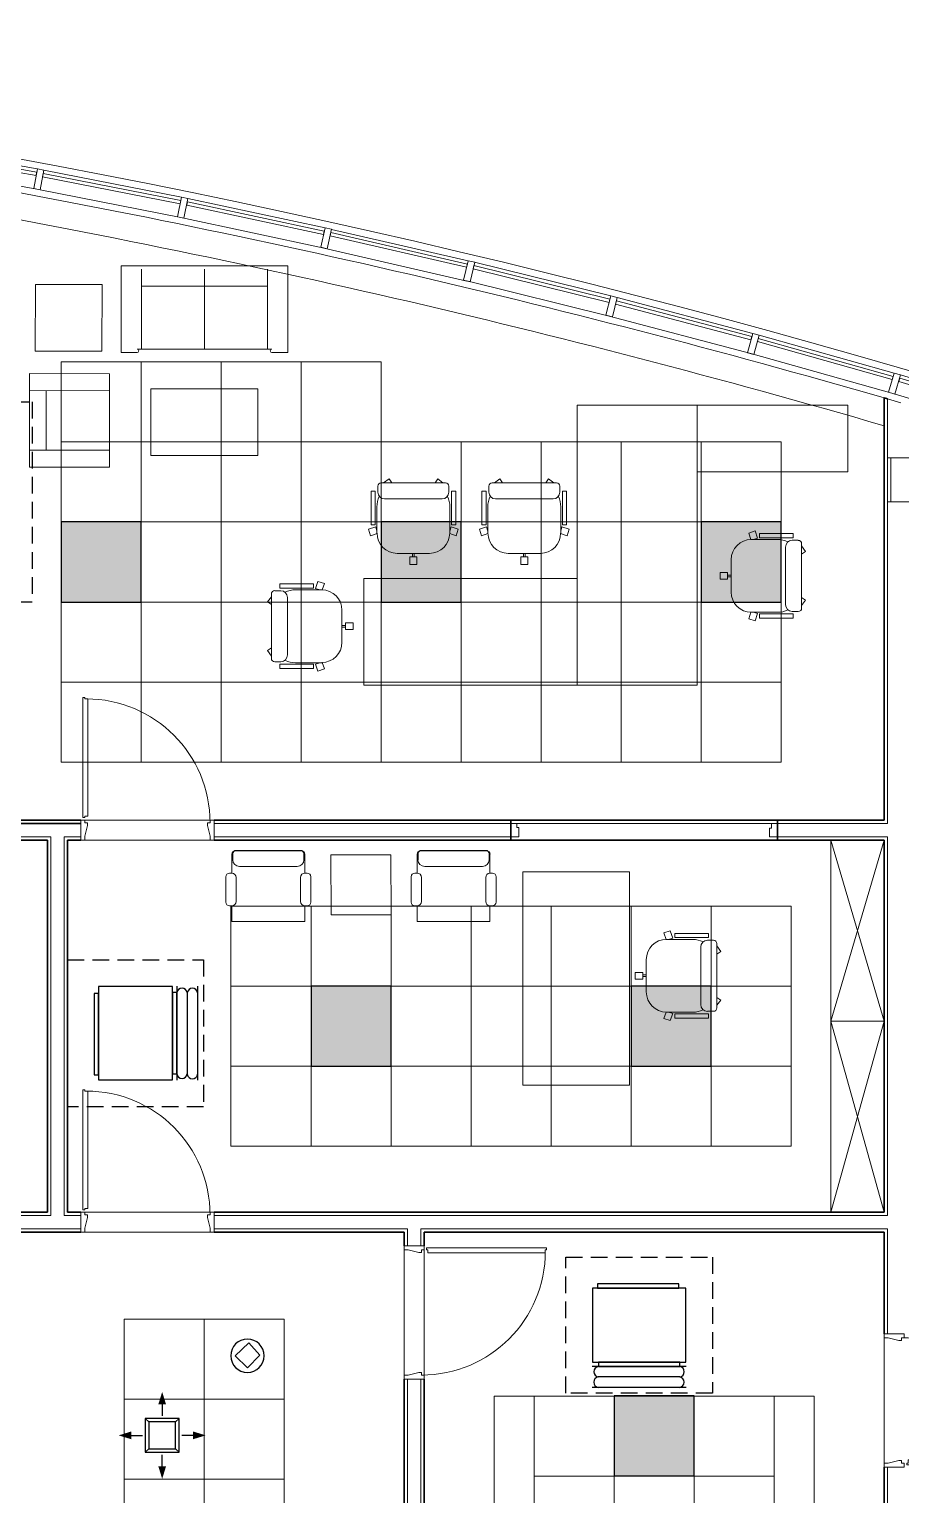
# Model space of a CAD drawing. Header units: millimetres. Extents: x 1722 to 7525, y 2254 to 6279.
# Drawn here: x 6064 to 6718, y 4498 to 5596 of the extents above; entities that cross this region are included whole.
import ezdxf

# ---------------------------------------------------------------- set-up
doc = ezdxf.new("R2010")
doc.units = ezdxf.units.MM
doc.linetypes.add('DASHED2', pattern=[0.375, 0.25, -0.125])
doc.linetypes.add('HIDDEN', pattern=[0.375, 0.25, -0.125])
for name, color, linetype in [('-LIGHT', 6, 'Continuous'), ('-SYM', 4, 'Continuous'), ('00-kazeb', 1, 'HIDDEN'), ('M-DUCTS', 4, 'Continuous'), ('M-UP', 3, 'Continuous')]:
    doc.layers.add(name, color=color, linetype=linetype)
for name, color, linetype, lineweight in [('A-CLNG', 13, 'Continuous', 9), ('A-CLNG-PATT', 13, 'Continuous', 9), ('A-DOOR', 31, 'Continuous', 9), ('A-DOOR-FRAM', 31, 'Continuous', 18), ('A-GLAZ', 151, 'Continuous', 9), ('A-GLAZ-CURT', 52, 'Continuous', 9), ('A-GLAZ-CWMG', 51, 'Continuous', 9), ('A-WALL', 113, 'Continuous', 9), ('A-WALL-FNSH', 113, 'Continuous', 30), ('I-FURN', 30, 'Continuous', 9), ('S-COLS', 52, 'Continuous', 9)]:
    doc.layers.add(name, color=color, linetype=linetype, lineweight=lineweight)

# ---------------------------------------------------------------- blocks, each defined once
blk = doc.blocks.new('za-IN-wood door-single panel - 100x210-5134366-08-Fourth Floor Level__18_90')
at = {"layer": 'A-DOOR'}
for p, q in [((-0.47, 0.048), (-0.45, -0.032)), ((0.45, -0.032), (0.47, 0.048)), ((-0.45, -0.052), (-0.47, -0.052)), ((-0.45, -0.032), (-0.45, -0.052)), ((0.446, -0.981), (0.446, -0.101)), ((0.47, -0.101), (0.446, -0.101)), ((0.45, -0.052), (0.45, -0.032)), ((0.47, -0.052), (0.45, -0.052)), ((0.47, -0.091), (0.47, -0.101)), ((0.484, -0.091), (0.47, -0.091)), ((0.484, -0.091), (0.484, -0.991)), ((0.47, -0.981), (0.446, -0.981)), ((0.47, -0.991), (0.47, -0.981)), ((0.484, -0.991), (0.47, -0.991))]:
    blk.add_line(p, q, dxfattribs=at)
blk.add_arc((0.458, -0.053), 0.928, 180, 270, dxfattribs=at)
at = {"layer": 'A-DOOR-FRAM'}
for p, q in [((-0.5, 0.078), (-0.47, 0.078)), ((-0.5, -0.072), (-0.5, 0.078)), ((-0.47, 0.078), (-0.47, 0.048)), ((0.47, 0.078), (0.5, 0.078)), ((0.47, 0.048), (0.47, 0.078)), ((0.5, 0.078), (0.5, -0.072)), ((-0.47, -0.072), (-0.5, -0.072)), ((-0.47, -0.052), (-0.47, -0.072)), ((0.47, -0.072), (0.47, -0.052)), ((0.5, -0.072), (0.47, -0.072))]:
    blk.add_line(p, q, dxfattribs=at)
blk = doc.blocks.new('za-IN-wood door-single panel - 100x210-5134369-08-Fourth Floor Level__18_90')
at = {"layer": 'A-DOOR'}
for p, q in [((0.47, 0.991), (0.47, 0.981)), ((0.484, 0.991), (0.47, 0.991)), ((0.484, 0.091), (0.484, 0.991)), ((0.446, 0.981), (0.446, 0.101)), ((0.47, 0.981), (0.446, 0.981)), ((-0.45, 0.052), (-0.47, 0.052)), ((-0.47, -0.048), (-0.45, 0.032)), ((-0.45, 0.032), (-0.45, 0.052)), ((0.47, 0.101), (0.446, 0.101)), ((0.47, 0.052), (0.45, 0.052)), ((0.45, 0.052), (0.45, 0.032)), ((0.45, 0.032), (0.47, -0.048)), ((0.47, 0.091), (0.47, 0.101)), ((0.484, 0.091), (0.47, 0.091))]:
    blk.add_line(p, q, dxfattribs=at)
blk.add_arc((0.458, 0.053), 0.928, 90, 180, dxfattribs=at)
at = {"layer": 'A-DOOR-FRAM'}
for p, q in [((-0.47, 0.072), (-0.5, 0.072)), ((-0.5, 0.072), (-0.5, -0.078)), ((-0.47, 0.052), (-0.47, 0.072)), ((0.47, 0.072), (0.47, 0.052)), ((0.5, 0.072), (0.47, 0.072)), ((0.5, -0.078), (0.5, 0.072)), ((-0.5, -0.078), (-0.47, -0.078)), ((-0.47, -0.078), (-0.47, -0.048)), ((0.47, -0.048), (0.47, -0.078)), ((0.47, -0.078), (0.5, -0.078))]:
    blk.add_line(p, q, dxfattribs=at)
blk = doc.blocks.new('Double Shutter - za-room win-double panel-200x80cm-4744519-08-Fourth Floor Level__18_90')
at = {"layer": 'A-GLAZ'}
for p, q in [((-1, -0.055), (-1, 0.045)), ((-1, 0.045), (-0.955, 0.045)), ((-0.955, 0.015), (-0.955, 0.045)), ((-0.955, 0.045), (0.955, 0.045)), ((-0.955, 0.015), (-0.94, 0.015)), ((-0.94, -0.055), (-0.94, 0.015)), ((0.94, 0.01), (0.955, 0.01)), ((0.94, -0.055), (0.94, 0.01)), ((0.955, 0.045), (1, 0.045)), ((0.955, 0.01), (0.955, 0.045)), ((1, 0.045), (1, -0.055)), ((-1, -0.055), (-0.94, -0.055)), ((1, -0.055), (0.94, -0.055))]:
    blk.add_line(p, q, dxfattribs=at)
blk = doc.blocks.new('za-Column bi Cover - se6_300b_330amm-4961029-08-Fourth Floor Level__18_90')
at = {"layer": 'S-COLS', "lineweight": 15}
for p, q in [((-0.15, 0.165), (0.15, 0.165)), ((-0.15, -0.165), (-0.15, 0.165)), ((0.15, 0.165), (0.15, -0.165)), ((0.15, -0.165), (-0.15, -0.165))]:
    blk.add_line(p, q, dxfattribs=at)
blk = doc.blocks.new('System Panel - Glazed-4636358-08-Fourth Floor Level__18_90')
at = {"layer": 'A-GLAZ-CURT'}
for p, q in [((-0.525, -0.0495), (-0.525, -0.0245)), ((-0.525, -0.0245), (0.525, -0.0245)), ((0.525, -0.0495), (-0.525, -0.0495)), ((0.525, -0.0245), (0.525, -0.0495))]:
    blk.add_line(p, q, dxfattribs=at)
blk = doc.blocks.new('Rectangular Mullion - 50mm x 150mm-4639514-08-Fourth Floor Level__18_90')
at = {"layer": 'A-GLAZ-CWMG'}
for p, q in [((33.872, 11.707), (32.886, 12.072)), ((33.843, 11.558), (32.812, 11.94))]:
    blk.add_line(p, q, dxfattribs=at)
blk = doc.blocks.new('Rectangular Mullion - 50mm x 150mm-4624683-08-Fourth Floor Level__18_90')
at = {"layer": 'A-GLAZ-CWMG'}
for p, q in [((0.025, 0.075), (-0.025, 0.075)), ((-0.025, 0.075), (-0.025, -0.075)), ((0.025, -0.075), (0.025, 0.075)), ((-0.025, -0.075), (0.025, -0.075))]:
    blk.add_line(p, q, dxfattribs=at)
blk = doc.blocks.new('jsdfksdf')
at = {"layer": 'I-FURN'}
for p, q in [((142680.3, 435241.4), (142555.3, 435241.4)), ((142555.3, 435241.4), (142555.3, 435176.4)), ((142570.5, 435238.9), (142570.5, 435226.2)), ((142570.5, 435238.9), (142570.5, 435178.9)), ((142617.8, 435238.9), (142617.8, 435178.9)), ((142665.1, 435238.9), (142665.1, 435226.2)), ((142665.1, 435238.9), (142665.1, 435178.9)), ((142680.3, 435176.4), (142680.3, 435241.4)), ((142491, 435227.4), (142490.9, 435177.4)), ((142490.9, 435177.4), (142491, 435227.4)), ((142541, 435227.4), (142491, 435227.4)), ((142491, 435227.4), (142541, 435227.4)), ((142540.9, 435177.4), (142541, 435227.4)), ((142541, 435227.4), (142540.9, 435177.4)), ((142570.5, 435226.2), (142665.1, 435226.2)), ((142490.9, 435177.4), (142540.9, 435177.4)), ((142540.9, 435177.4), (142490.9, 435177.4)), ((142555.3, 435176.4), (142567.3, 435176.4)), ((142567.3, 435178.9), (142668.4, 435178.9)), ((142668.4, 435176.4), (142680.3, 435176.4)), ((142486.5, 435160.5), (142546.5, 435160.4)), ((142486.5, 435160.5), (142486.5, 435147.8)), ((142486.5, 435160.5), (142546.5, 435160.4)), ((142486.5, 435090.5), (142486.5, 435160.5)), ((142546.5, 435160.4), (142546.5, 435147.7)), ((142546.5, 435090.4), (142546.5, 435160.4)), ((142486.5, 435147.8), (142499.2, 435147.7)), ((142486.5, 435103.2), (142486.5, 435147.8)), ((142486.5, 435147.8), (142546.5, 435147.7)), ((142499.2, 435103.1), (142499.2, 435147.7)), ((142577.7, 435149.1), (142577.7, 435099.1)), ((142657.7, 435149.1), (142577.7, 435149.1)), ((142577.7, 435149.1), (142657.7, 435149.1)), ((142577.7, 435099.1), (142577.7, 435149.1)), ((142657.7, 435099.1), (142657.7, 435149.1)), ((142657.7, 435149.1), (142657.7, 435099.1)), ((142897.2, 435136.9), (142987.2, 435136.9)), ((142897.2, 434926.9), (142897.2, 435136.9)), ((143100.2, 435136.9), (142987.2, 435136.9)), ((142987.2, 435136.9), (142987.2, 435086.9)), ((142987.2, 435136.9), (142987.2, 435086.9)), ((143100.2, 435136.9), (142987.2, 435136.9)), ((142987.2, 435136.9), (142987.2, 434926.9)), ((143100.2, 435086.9), (143100.2, 435136.9)), ((143100.2, 435086.9), (143100.2, 435136.9)), ((142486.5, 435103.2), (142499.2, 435103.1)), ((142486.5, 435103.2), (142546.5, 435103.1)), ((142486.5, 435090.5), (142486.5, 435103.2)), ((142546.5, 435090.4), (142546.5, 435103.1)), ((142577.7, 435099.1), (142657.7, 435099.1)), ((142657.7, 435099.1), (142577.7, 435099.1)), ((142486.5, 435090.5), (142546.5, 435090.4)), ((142486.5, 435090.5), (142546.5, 435090.4)), ((142987.2, 435086.9), (143100.2, 435086.9)), ((142987.2, 435086.9), (143100.2, 435086.9)), ((142747.8, 435076.2), (142747.8, 435071.7)), ((142750.3, 435078.7), (142798.6, 435078.7)), ((142756.2, 435081.6), (142752, 435078.7)), ((142758.2, 435078.7), (142756.2, 435081.6)), ((142790.7, 435078.7), (142792.7, 435081.6)), ((142792.7, 435081.6), (142796.6, 435078.7)), ((142801.1, 435076.2), (142801.1, 435071.7)), ((142831, 435076.2), (142831, 435071.7)), ((142833.5, 435078.7), (142881.8, 435078.7)), ((142839.4, 435081.6), (142835.2, 435078.7)), ((142841.4, 435078.7), (142839.4, 435081.6)), ((142873.9, 435078.7), (142875.9, 435081.6)), ((142875.9, 435081.6), (142879.8, 435078.7)), ((142884.3, 435076.2), (142884.3, 435071.7)), ((142742.7, 435072.4), (142745.9, 435072.4)), ((142742.7, 435047.2), (142742.7, 435072.4)), ((142745.9, 435047.2), (142745.9, 435072.4)), ((142752.9, 435066.6), (142796, 435066.6)), ((142803, 435047.2), (142803, 435072.4)), ((142806.2, 435072.4), (142803, 435072.4)), ((142806.2, 435047.2), (142806.2, 435072.4)), ((142825.9, 435072.4), (142829.1, 435072.4)), ((142825.9, 435047.2), (142825.9, 435072.4)), ((142829.1, 435047.2), (142829.1, 435072.4)), ((142836.1, 435066.6), (142879.2, 435066.6)), ((142886.2, 435047.2), (142886.2, 435072.4)), ((142889.4, 435072.4), (142886.2, 435072.4)), ((142889.4, 435047.2), (142889.4, 435072.4)), ((142747.1, 435041), (142747.1, 435060.6)), ((142801.8, 435041), (142801.8, 435060.6)), ((142830.3, 435041), (142830.3, 435060.6)), ((142885, 435041), (142885, 435060.6)), ((142740.8, 435043.8), (142746.2, 435045.6)), ((142740.8, 435043.8), (142742.4, 435039)), ((142742.4, 435039), (142747.2, 435040.6)), ((142742.7, 435047.2), (142745.9, 435047.2)), ((142746.2, 435045.6), (142747.1, 435042.5)), ((142801.7, 435040.6), (142806.5, 435039)), ((142802.8, 435045.6), (142801.8, 435042.5)), ((142808.1, 435043.8), (142802.8, 435045.6)), ((142806.2, 435047.2), (142803, 435047.2)), ((142806.5, 435039), (142808.1, 435043.8)), ((142824, 435043.8), (142829.4, 435045.6)), ((142824, 435043.8), (142825.6, 435039)), ((142825.6, 435039), (142830.4, 435040.6)), ((142825.9, 435047.2), (142829.1, 435047.2)), ((142829.4, 435045.6), (142830.3, 435042.5)), ((142884.9, 435040.6), (142889.7, 435039)), ((142885.9, 435045.6), (142885, 435042.5)), ((142891.3, 435043.8), (142885.9, 435045.6)), ((142889.4, 435047.2), (142886.2, 435047.2)), ((142889.7, 435039), (142891.3, 435043.8)), ((143030.7, 435042.6), (143025.9, 435041)), ((143025.9, 435041), (143027.4, 435036.2)), ((143030.7, 435042.6), (143032.4, 435037.2)), ((143034, 435040.7), (143059.3, 435040.7)), ((143034, 435040.7), (143034, 435037.5)), ((143059.3, 435040.7), (143059.3, 435037.5)), ((143027.9, 435036.2), (143047.5, 435036.2)), ((143032.4, 435037.2), (143029.4, 435036.2)), ((143034, 435037.5), (143059.3, 435037.5)), ((143053.5, 435030.5), (143053.5, 434987.3)), ((143063.1, 435035.6), (143058.6, 435035.6)), ((143065.6, 435033), (143065.6, 434984.8)), ((143068.4, 435027.2), (143065.6, 435031.4)), ((142762.4, 435025.8), (142786.5, 435025.8)), ((142771.9, 435023.2), (142777, 435023.2)), ((142771.9, 435017.5), (142771.9, 435023.2)), ((142773.8, 435025.8), (142775.1, 435025.8)), ((142773.8, 435023.2), (142773.8, 435025.8)), ((142773.8, 435023.2), (142775.1, 435023.2)), ((142775.1, 435023.2), (142775.1, 435025.8)), ((142777, 435017.5), (142777, 435023.2)), ((142845.6, 435025.8), (142869.7, 435025.8)), ((142855.1, 435023.2), (142860.2, 435023.2)), ((142855.1, 435017.5), (142855.1, 435023.2)), ((142857, 435025.8), (142858.3, 435025.8)), ((142857, 435023.2), (142857, 435025.8)), ((142857, 435023.2), (142858.3, 435023.2)), ((142858.3, 435023.2), (142858.3, 435025.8)), ((142860.2, 435017.5), (142860.2, 435023.2)), ((143012.7, 435021), (143012.7, 434996.8)), ((143065.6, 435025.1), (143068.4, 435027.2)), ((142771.9, 435017.5), (142777, 435017.5)), ((142855.1, 435017.5), (142860.2, 435017.5)), ((143004.4, 435011.5), (143010, 435011.5)), ((143004.4, 435011.5), (143004.4, 435006.4)), ((143010, 435011.5), (143010, 435006.4)), ((143010, 435009.5), (143012.7, 435009.5)), ((143010, 435009.5), (143010, 435008.3)), ((143010, 435008.3), (143012.7, 435008.3)), ((143012.7, 435009.5), (143012.7, 435008.3)), ((142670.5, 434997.8), (142675, 434997.8)), ((142674.3, 435002.9), (142674.3, 434999.7)), ((142699.5, 435002.9), (142674.3, 435002.9)), ((142699.5, 434999.7), (142674.3, 434999.7)), ((142705.7, 434998.5), (142686.1, 434998.5)), ((142699.5, 435002.9), (142699.5, 434999.7)), ((142702.9, 435004.8), (142701.1, 434999.4)), ((142701.1, 434999.4), (142704.2, 434998.5)), ((142707.7, 435003.2), (142702.9, 435004.8)), ((142706.1, 434998.4), (142707.7, 435003.2)), ((142897.2, 435006.9), (142737.2, 435006.9)), ((142737.2, 435006.9), (142737.2, 434926.9)), ((143004.4, 435006.4), (143010, 435006.4)), ((142665.1, 434989.4), (142668, 434993.3)), ((142668, 434987.4), (142665.1, 434989.4)), ((142668, 434947), (142668, 434995.3)), ((142680.1, 434949.6), (142680.1, 434992.7)), ((143065.6, 434992.7), (143068.4, 434990.6)), ((143068.4, 434990.6), (143065.6, 434986.7)), ((142720.9, 434959.1), (142720.9, 434983.2)), ((143027.4, 434981.6), (143025.9, 434976.8)), ((143025.9, 434976.8), (143030.7, 434975.2)), ((143027.9, 434981.6), (143047.5, 434981.6)), ((143032.4, 434980.6), (143029.4, 434981.6)), ((143030.7, 434975.2), (143032.4, 434980.6)), ((143034, 434980.4), (143059.3, 434980.4)), ((143034, 434977.2), (143034, 434980.4)), ((143034, 434977.2), (143059.3, 434977.2)), ((143063.1, 434982.3), (143058.6, 434982.3)), ((143059.3, 434977.2), (143059.3, 434980.4)), ((142723.5, 434971.8), (142720.9, 434971.8)), ((142720.9, 434970.5), (142720.9, 434971.8)), ((142723.5, 434970.5), (142720.9, 434970.5)), ((142729.2, 434973.7), (142723.5, 434973.7)), ((142723.5, 434968.6), (142723.5, 434973.7)), ((142723.5, 434970.5), (142723.5, 434971.8)), ((142729.2, 434968.6), (142723.5, 434968.6)), ((142729.2, 434968.6), (142729.2, 434973.7)), ((142668, 434954.9), (142665.1, 434952.9)), ((142665.1, 434952.9), (142668, 434948.7)), ((142670.5, 434944.5), (142675, 434944.5)), ((142699.5, 434942.6), (142674.3, 434942.6)), ((142674.3, 434939.4), (142674.3, 434942.6)), ((142705.7, 434943.8), (142686.1, 434943.8)), ((142699.5, 434939.4), (142699.5, 434942.6)), ((142701.1, 434942.8), (142704.2, 434943.8)), ((142702.9, 434937.5), (142701.1, 434942.8)), ((142707.7, 434939.1), (142706.1, 434943.9)), ((142699.5, 434939.4), (142674.3, 434939.4)), ((142702.9, 434937.5), (142707.7, 434939.1)), ((142737.2, 434926.9), (142897.2, 434926.9)), ((142987.2, 434926.9), (142897.2, 434926.9)), ((142638.4, 434786), (142638.4, 434800.2)), ((142639, 434800.6), (142639, 434796.1)), ((142640.9, 434802.8), (142690.5, 434802.8)), ((142641.6, 434803.1), (142689.8, 434803.1)), ((142692.4, 434800.6), (142692.4, 434796.1)), ((142693, 434786.1), (142693, 434800.2)), ((142757.6, 434799.7), (142712.6, 434799.7)), ((142712.6, 434799.7), (142712.7, 434754.7)), ((142712.7, 434754.7), (142712.6, 434799.7)), ((142712.6, 434799.7), (142757.6, 434799.7)), ((142757.7, 434754.7), (142757.6, 434799.7)), ((142757.6, 434799.7), (142757.7, 434754.7)), ((142777.3, 434786.1), (142777.3, 434800.2)), ((142778, 434800.6), (142778, 434796.1)), ((142829.4, 434802.8), (142779.9, 434802.8)), ((142828.8, 434803.1), (142780.5, 434803.1)), ((142831.3, 434800.6), (142831.3, 434796.1)), ((142831.9, 434786), (142831.9, 434800.2)), ((142644.1, 434791), (142687.3, 434791)), ((142826.2, 434791), (142783, 434791)), ((142633.9, 434764.2), (142633.9, 434783.3)), ((142636.6, 434786), (142638.4, 434786)), ((142641.6, 434782.7), (142641.6, 434764.8)), ((142689.8, 434764.8), (142689.8, 434782.9)), ((142693, 434786.1), (142694.8, 434786.1)), ((142697.5, 434783.4), (142697.5, 434764.2)), ((142772.8, 434783.4), (142772.8, 434764.2)), ((142777.3, 434786.1), (142775.5, 434786.1)), ((142780.6, 434764.8), (142780.6, 434782.9)), ((142828.7, 434782.7), (142828.7, 434764.8)), ((142833.8, 434786), (142831.9, 434786)), ((142836.5, 434764.2), (142836.5, 434783.3)), ((142856.5, 434787.1), (142936.5, 434787.1)), ((142856.5, 434627.1), (142856.5, 434787.1)), ((142936.5, 434787.1), (142936.5, 434627.1)), ((142638.4, 434761.5), (142636.5, 434761.5)), ((142638.4, 434749.7), (142638.4, 434761.5)), ((142693, 434749.7), (142693, 434761.5)), ((142694.9, 434761.5), (142693, 434761.5)), ((142775.4, 434761.5), (142777.3, 434761.5)), ((142777.3, 434749.7), (142777.3, 434761.5)), ((142831.9, 434749.7), (142831.9, 434761.5)), ((142831.9, 434761.5), (142833.8, 434761.5)), ((142638.4, 434749.7), (142693, 434749.7)), ((142712.7, 434754.7), (142757.7, 434754.7)), ((142757.7, 434754.7), (142712.7, 434754.7)), ((142831.9, 434749.7), (142777.3, 434749.7)), ((142967.1, 434742.8), (142962.3, 434741.2)), ((142962.3, 434741.2), (142963.9, 434736.4)), ((142964.3, 434736.4), (142983.9, 434736.4)), ((142968.9, 434737.4), (142965.8, 434736.4)), ((142967.1, 434742.8), (142968.9, 434737.4)), ((142970.5, 434740.9), (142995.7, 434740.9)), ((142970.5, 434740.9), (142970.5, 434737.7)), ((142970.5, 434737.7), (142995.7, 434737.7)), ((142999.5, 434735.8), (142995, 434735.8)), ((142995.7, 434740.9), (142995.7, 434737.7)), ((143002, 434733.2), (143002, 434685)), ((142989.9, 434730.7), (142989.9, 434687.5)), ((143004.9, 434727.4), (143002, 434731.6)), ((143002, 434725.3), (143004.9, 434727.4)), ((142940.8, 434711.7), (142946.5, 434711.7)), ((142940.8, 434711.7), (142940.8, 434706.6)), ((142946.5, 434711.7), (142946.5, 434706.6)), ((142949.1, 434721.2), (142949.1, 434697.1)), ((142940.8, 434706.6), (142946.5, 434706.6)), ((142946.5, 434709.8), (142949.1, 434709.8)), ((142946.5, 434709.8), (142946.5, 434708.5)), ((142946.5, 434708.5), (142949.1, 434708.5)), ((142949.1, 434709.8), (142949.1, 434708.5)), ((143002, 434692.9), (143004.9, 434690.9)), ((143004.9, 434690.9), (143002, 434687)), ((142963.9, 434681.8), (142962.3, 434677)), ((142964.3, 434681.8), (142983.9, 434681.8)), ((142968.9, 434680.8), (142965.8, 434681.8)), ((142967.1, 434675.5), (142968.9, 434680.8)), ((142970.5, 434680.6), (142995.7, 434680.6)), ((142970.5, 434677.4), (142970.5, 434680.6)), ((142999.5, 434682.5), (142995, 434682.5)), ((142995.7, 434677.4), (142995.7, 434680.6)), ((142962.3, 434677), (142967.1, 434675.5)), ((142970.5, 434677.4), (142995.7, 434677.4)), ((142936.5, 434627.1), (142856.5, 434627.1))]:
    blk.add_line(p, q, dxfattribs=at)
for centre, radius, start, end in [((142567.3, 435177.6), 1.25, 270, 90), ((142668.4, 435177.6), 1.25, 90, 270), ((142750.3, 435076.2), 2.52, 90, 180), ((142798.6, 435076.2), 2.52, 0, 90), ((142833.5, 435076.2), 2.52, 90, 180), ((142881.8, 435076.2), 2.52, 0, 90), ((142764.9, 435060.6), 17.8, 153.8342, 180), ((142752.9, 435071.7), 5.07, 180, 270), ((142796, 435071.7), 5.07, 270, 0), ((142784, 435060.6), 17.8, 0, 26.1684), ((142848.1, 435060.6), 17.8, 153.8342, 180), ((142836.1, 435071.7), 5.07, 180, 270), ((142879.2, 435071.7), 5.07, 270, 0), ((142867.2, 435060.6), 17.8, 0, 26.1684), ((142762.4, 435041), 15.2, 180, 270), ((142786.5, 435041), 15.2, 270, 0), ((142845.6, 435041), 15.2, 180, 270), ((142869.7, 435041), 15.2, 270, 0), ((143027.9, 435021), 15.2, 90, 180), ((143047.5, 435018.4), 17.8, 63.8342, 90), ((143058.6, 435030.5), 5.07, 90, 180), ((143063.1, 435033), 2.52, 0, 90), ((142670.5, 434995.3), 2.52, 90, 180), ((142675, 434992.7), 5.07, 0, 90), ((142686.1, 434980.7), 17.8, 90, 116.1684), ((142705.7, 434983.2), 15.2, 0, 90), ((143027.9, 434996.8), 15.2, 180, 270), ((143058.6, 434987.3), 5.07, 180, 270), ((143047.5, 434999.4), 17.8, 270, 296.1684), ((143063.1, 434984.8), 2.52, 270, 0), ((142705.7, 434959.1), 15.2, 270, 0), ((142670.5, 434947), 2.52, 180, 270), ((142675, 434949.6), 5.07, 270, 0), ((142686.1, 434961.6), 17.8, 243.8342, 270), ((142640.9, 434800.2), 2.54, 90, 180), ((142641.6, 434800.6), 2.54, 90, 180), ((142689.8, 434800.6), 2.54, 0, 90), ((142690.5, 434800.2), 2.54, 0, 90), ((142779.9, 434800.2), 2.54, 90, 180), ((142780.5, 434800.6), 2.54, 90, 180), ((142828.8, 434800.6), 2.54, 0, 90), ((142829.4, 434800.2), 2.54, 0, 90), ((142644.1, 434796.1), 5.08, 180, 270), ((142687.3, 434796.1), 5.08, 270, 0), ((142783, 434796.1), 5.08, 180, 270), ((142826.2, 434796.1), 5.08, 270, 0), ((142636.6, 434783.3), 2.69, 90, 180), ((142638.4, 434782.7), 3.23, 0, 90), ((142693, 434782.9), 3.23, 90, 180), ((142694.8, 434783.4), 2.69, 0, 90), ((142775.5, 434783.4), 2.69, 90, 180), ((142777.3, 434782.9), 3.23, 0, 90), ((142831.9, 434782.7), 3.23, 90, 180), ((142833.8, 434783.3), 2.69, 0, 90), ((142636.5, 434764.2), 2.62, 180, 270), ((142638.4, 434764.8), 3.23, 270, 0), ((142693, 434764.8), 3.23, 180, 270), ((142694.9, 434764.2), 2.62, 270, 0), ((142775.4, 434764.2), 2.62, 180, 270), ((142777.3, 434764.8), 3.23, 270, 0), ((142831.9, 434764.8), 3.23, 180, 270), ((142833.8, 434764.2), 2.62, 270, 0), ((142964.3, 434721.2), 15.2, 90, 180), ((142983.9, 434718.6), 17.8, 63.8342, 90), ((142995, 434730.7), 5.07, 90, 180), ((142999.5, 434733.2), 2.52, 0, 90), ((142964.3, 434697.1), 15.2, 180, 270), ((142983.9, 434699.6), 17.8, 270, 296.1684), ((142995, 434687.5), 5.07, 180, 270), ((142999.5, 434685), 2.52, 270, 0)]:
    blk.add_arc(centre, radius, start, end, dxfattribs=at)
blk = doc.blocks.new('leee')
at = {"layer": '-LIGHT', "color": 2}
blk.add_lwpolyline([(1, -9.6), (9.3, -0.3), (0, 9.2), (-9.2, 0.1)], close=True, dxfattribs=at)
at = {"layer": '-SYM'}
blk.add_circle((0, 0), 12.5, dxfattribs=at)
blk = doc.blocks.new('*U138')
at = {"layer": '-LIGHT'}
h = blk.add_hatch(color=256, dxfattribs=at)
h.set_gradient(color1=(250, 230, 5), color2=(251, 249, 157), tint=1, name='SPHERICAL')
h.paths.add_polyline_path([(-30, -30), (30, -30), (30, 30), (-30, 30)])
at = {"layer": '-SYM', "color": 4}
blk.add_lwpolyline([(-30, -30), (30, -30), (30, 30), (-30, 30)], close=True, dxfattribs=at)
blk = doc.blocks.new('ff')
at = {"layer": 'M-UP', "color": 40}
blk.add_line((0, -0.088), (0, 0), dxfattribs=at)
blk.add_solid([(0.029, -0.085), (-0.029, -0.085), (0, -0.179)], dxfattribs=at)
blk = doc.blocks.new('A$C6E631D91')
at = {"layer": 'M-DUCTS', "color": 244, "linetype": 'DASHED2', "ltscale": 500, "true_color": 0x991b1e}
for points in [[(-13989, 3160), (-13989, 1660), (-15075, 1660), (-15075, 3160)], [(-12704, -2123), (-13725, -2123), (-13725, -1023), (-12704, -1023)], [(-9988, -4271), (-9988, -3250), (-8887, -3250), (-8887, -4271)]]:
    blk.add_lwpolyline(points, close=True, dxfattribs=at)
at = {"layer": 'M-UP', "color": 244, "true_color": 0x991b1e}
for p, q in [((-12937, -1223), (-13492, -1223)), ((-13492, -1223), (-13492, -1923)), ((-12937, -1923), (-12937, -1223)), ((-12904, -1220), (-12904, -1925)), ((-12826, -1268), (-12826, -1877)), ((-12748, -1219), (-12748, -1925)), ((-13492, -1923), (-12937, -1923)), ((-9788, -3483), (-9788, -4038)), ((-9088, -3483), (-9788, -3483)), ((-9088, -4038), (-9088, -3483)), ((-9788, -4038), (-9088, -4038)), ((-9085, -4071), (-9790, -4071)), ((-9133, -4149), (-9742, -4149)), ((-9084, -4227), (-9789, -4227)), ((-13114, -4486), (-13141, -4460)), ((-12914, -4486), (-12887, -4460)), ((-13114, -4687), (-13141, -4714)), ((-12887, -4714), (-12914, -4687))]:
    blk.add_line(p, q, dxfattribs=at)
for points in [[(-13525, -1275), (-13525, -1885), (-13492, -1885), (-13492, -1275)], [(-12937, -1268), (-12937, -1877), (-12904, -1877), (-12904, -1268)], [(-9140, -3450), (-9749, -3450), (-9749, -3483), (-9140, -3483)], [(-9133, -4038), (-9742, -4038), (-9742, -4071), (-9133, -4071)], [(-13141, -4460), (-13141, -4714), (-12887, -4714), (-12887, -4460)], [(-13114, -4486), (-13114, -4687), (-12914, -4687), (-12914, -4486)]]:
    blk.add_lwpolyline(points, close=True, dxfattribs=at)
for centre, start, end in [((-12865, -1273), 7.5, 172.5), ((-12787, -1275), 7.5, 172.5), ((-12865, -1872), 187.5, 352.5), ((-12787, -1875), 187.5, 352.5), ((-9739, -4188), 97.5, 262.5), ((-9737, -4110), 97.5, 262.5), ((-9140, -4188), 277.5, 82.5), ((-9138, -4110), 277.5, 82.5)]:
    blk.add_arc(centre, 39.3, start, end, dxfattribs=at)
at = {"layer": '00-kazeb', "color": 244, "true_color": 0x991b1e, "xscale": 1000, "yscale": 1000, "zscale": 1000}
for p, rotation in [((-13014, -4440), 180), ((-13161, -4587), 270)]:
    blk.add_blockref('ff', p, dxfattribs=dict(at, rotation=rotation))
at = {"layer": '00-kazeb', "color": 244, "true_color": 0x991b1e, "extrusion": (0, 0, -1), "xscale": 1000, "yscale": 1000, "zscale": -1000, "rotation": 270}
blk.add_blockref('ff', (12867, -4587), dxfattribs=at)
at = {"layer": '00-kazeb', "color": 244, "true_color": 0x991b1e, "extrusion": (0, 0, -1), "xscale": 1000, "yscale": 1000, "zscale": -1000}
blk.add_blockref('ff', (13014, -4734), dxfattribs=at)
blk = doc.blocks.new('PRIS')
at = {"layer": '-LIGHT'}
h = blk.add_hatch(color=256, dxfattribs=at)
h.set_gradient(color1=(250, 230, 5), color2=(251, 249, 157), tint=1, name='SPHERICAL')
h.paths.add_polyline_path([(-30, -30), (30, -30), (30, 30), (-30, 30)])
at = {"layer": '-SYM', "color": 4}
blk.add_lwpolyline([(-30, -30), (30, -30), (30, 30), (-30, 30)], close=True, dxfattribs=at)
blk = doc.blocks.new('KJDKSFSF')
at = {"layer": 'I-FURN'}
for p, q in [((103176, 9948), (103576, 9948)), ((103176, 8591), (103176, 9948)), ((103176, 8591), (103576, 9948)), ((103576, 8591), (103176, 9948)), ((103576, 9948), (103176, 9948)), ((103176, 9948), (103176, 8591)), ((103576, 9948), (103576, 8591)), ((103576, 8591), (103576, 9948)), ((103576, 8591), (103176, 8591)), ((103176, 8591), (103576, 8591)), ((103576, 8591), (103176, 8591)), ((103176, 8591), (103176, 7158)), ((103176, 8591), (103576, 7158)), ((103576, 8591), (103176, 7158)), ((103176, 7158), (103176, 8591)), ((103176, 8591), (103576, 8591)), ((103576, 7158), (103576, 8591)), ((103576, 8591), (103576, 7158)), ((103176, 7158), (103576, 7158)), ((103576, 7158), (103176, 7158))]:
    blk.add_line(p, q, dxfattribs=at)

msp = doc.modelspace()

# ---------------------------------------------------------------- linework, layer by layer
at = {"layer": 'A-CLNG'}
for p, q in [((6328.1, 5346.9), (6088.1, 5346.9)), ((6088.1, 5346.9), (6088.1, 5046.9)), ((6328.1, 5286.9), (6328.1, 5346.9)), ((6628.1, 5286.9), (6328.1, 5286.9)), ((6628.1, 5046.9), (6628.1, 5286.9)), ((6088.1, 5046.9), (6628.1, 5046.9)), ((6635.5, 4938.9), (6215.5, 4938.9)), ((6215.5, 4938.9), (6215.5, 4758.9)), ((6635.5, 4758.9), (6635.5, 4938.9)), ((6215.5, 4758.9), (6635.5, 4758.9)), ((6135.3, 4629.4), (6135.3, 3079.4)), ((6255.3, 4629.4), (6135.3, 4629.4)), ((6255.3, 3079.4), (6255.3, 4629.4)), ((6652.8, 4571.7), (6412.8, 4571.7)), ((6412.8, 4571.7), (6412.8, 4271.7)), ((6652.8, 4271.7), (6652.8, 4571.7))]:
    msp.add_line(p, q, dxfattribs=at)
msp.add_arc((4800.3, -1264.7), 6834.6, 73.81562, 80.18566, dxfattribs=at)
at = {"layer": 'A-CLNG-PATT', "color": 244, "true_color": 0x991b1e}
for p, q in [((6088.1, 5346.9), (6328.1, 5346.9)), ((6088.1, 5346.9), (6088.1, 5046.9)), ((6148.1, 5346.9), (6148.1, 5046.9)), ((6208.1, 5346.9), (6208.1, 5046.9)), ((6268.1, 5346.9), (6268.1, 5046.9)), ((6088.1, 5286.9), (6628.1, 5286.9)), ((6328.1, 5286.9), (6328.1, 5046.9)), ((6388.1, 5286.9), (6388.1, 5046.9)), ((6448.1, 5286.9), (6448.1, 5046.9)), ((6508.1, 5286.9), (6508.1, 5046.9)), ((6568.1, 5286.9), (6568.1, 5046.9)), ((6088.1, 5226.9), (6628.1, 5226.9)), ((6088.1, 5166.9), (6628.1, 5166.9)), ((6088.1, 5106.9), (6628.1, 5106.9)), ((6215.5, 4938.9), (6635.5, 4938.9)), ((6215.5, 4938.9), (6215.5, 4758.9)), ((6275.5, 4938.9), (6275.5, 4758.9)), ((6335.5, 4938.9), (6335.5, 4758.9)), ((6395.5, 4938.9), (6395.5, 4758.9)), ((6455.5, 4938.9), (6455.5, 4758.9)), ((6515.5, 4938.9), (6515.5, 4758.9)), ((6575.5, 4938.9), (6575.5, 4758.9)), ((6215.5, 4878.9), (6635.5, 4878.9)), ((6215.5, 4818.9), (6635.5, 4818.9)), ((6135.3, 3079.4), (6135.3, 4629.4)), ((6135.3, 4629.4), (6255.3, 4629.4)), ((6195.3, 3079.4), (6195.3, 4629.4)), ((6442.8, 4571.7), (6442.8, 4271.7)), ((6622.8, 4571.7), (6442.8, 4571.7)), ((6502.8, 4571.7), (6502.8, 4271.7)), ((6562.8, 4571.7), (6562.8, 4271.7)), ((6622.8, 4571.7), (6622.8, 4271.7)), ((6135.3, 4569.4), (6255.3, 4569.4)), ((6135.3, 4509.4), (6255.3, 4509.4)), ((6622.8, 4511.7), (6442.8, 4511.7))]:
    msp.add_line(p, q, dxfattribs=at)
at = {"layer": 'A-WALL', "color": 7, "lineweight": 15}
for p, q in [((6707.8, 5000.9), (6707.8, 5319.1)), ((6707.8, 5319.1), (6717.8, 5316.2)), ((6710.3, 5274.9), (6707.8, 5274.9)), ((6707.8, 5241.9), (6710.3, 5241.9)), ((6202.8, 5000.9), (6425.3, 5000.9)), ((6625.3, 5000.9), (6707.8, 5000.9)), ((6080.3, 4990.9), (5962.8, 4990.9)), ((6080.3, 4706.9), (6080.3, 4990.9)), ((6090.3, 4990.9), (6090.3, 4706.9)), ((6090.3, 4990.9), (6102.8, 4990.9)), ((6425.3, 4990.9), (6202.8, 4990.9)), ((6707.8, 4990.9), (6625.3, 4990.9)), ((6707.8, 4706.9), (6707.8, 4990.9)), ((6080.3, 4706.9), (5924.4, 4706.9)), ((6090.3, 4706.9), (6102.8, 4706.9)), ((6707.8, 4706.9), (6202.8, 4706.9)), ((6102.8, 4696.9), (5924.4, 4696.9)), ((6347.8, 4696.9), (6202.8, 4696.9)), ((6347.8, 4696.9), (6347.8, 4684.4)), ((6707.8, 4696.9), (6357.8, 4696.9)), ((6357.8, 4696.9), (6357.8, 4684.4)), ((6707.8, 4618.4), (6707.8, 4696.9)), ((6347.8, 4394.4), (6347.8, 4584.4)), ((6357.8, 4584.4), (6357.8, 4394.4)), ((6707.8, 4455.9), (6707.8, 4518.4))]:
    msp.add_line(p, q, dxfattribs=at)
at = {"layer": 'A-WALL'}
for p, q in [((6199.8, 5003.4), (6105.8, 5003.4)), ((6105.8, 4988.4), (6199.8, 4988.4)), ((6199.8, 4709.4), (6105.8, 4709.4)), ((6105.8, 4694.4), (6199.8, 4694.4)), ((6345.3, 4681.4), (6345.3, 4587.4)), ((6360.3, 4587.4), (6360.3, 4681.4)), ((6705.3, 4615.4), (6705.3, 4521.4))]:
    msp.add_line(p, q, dxfattribs=at)
at = {"layer": 'A-WALL', "color": 7, "lineweight": 15}
msp.add_arc((4800.3, -1264.7), 6879.6, 67.5598, 85.77883, dxfattribs=at)
at = {"layer": 'A-WALL'}
msp.add_arc((4800.3, -1264.7), 6854.6, 73.86385, 80.21439, dxfattribs=at)
at = {"layer": 'A-WALL-FNSH'}
for p, q in [((6705.3, 5003.4), (6705.3, 5319.9)), ((6705.3, 5319.9), (6707.8, 5319.1)), ((6102.8, 5000.9), (5955.3, 5000.9)), ((5957.8, 5003.4), (6102.8, 5003.4)), ((6202.8, 5003.4), (6705.3, 5003.4)), ((6425.3, 5003.4), (6425.3, 4988.4)), ((6625.3, 4988.4), (6625.3, 5003.4)), ((6077.8, 4988.4), (5967.8, 4988.4)), ((6077.8, 4709.4), (6077.8, 4988.4)), ((6102.8, 4988.4), (6092.8, 4988.4)), ((6092.8, 4988.4), (6092.8, 4709.4)), ((6705.3, 4988.4), (6202.8, 4988.4)), ((6705.3, 4709.4), (6705.3, 4988.4)), ((5924.4, 4709.4), (6077.8, 4709.4)), ((6092.8, 4709.4), (6102.8, 4709.4)), ((6202.8, 4709.4), (6705.3, 4709.4)), ((6102.8, 4694.4), (5924.4, 4694.4)), ((6345.3, 4694.4), (6202.8, 4694.4)), ((6345.3, 4684.4), (6345.3, 4694.4)), ((6705.3, 4694.4), (6360.3, 4694.4)), ((6360.3, 4694.4), (6360.3, 4684.4)), ((6705.3, 4618.4), (6705.3, 4694.4)), ((6345.3, 4159.4), (6345.3, 4584.4)), ((6360.3, 4584.4), (6360.3, 4184.4)), ((6705.3, 4460.9), (6705.3, 4518.4))]:
    msp.add_line(p, q, dxfattribs=at)

# ---------------------------------------------------------------- block references
at = {"layer": '-LIGHT'}
for name, p in [('*U138', (6118.1, 5196.9)), ('*U138', (6358.1, 5196.9)), ('*U138', (6598.1, 5196.9)), ('*U138', (6305.6, 4848.9)), ('*U138', (6545.5, 4848.9)), ('PRIS', (6532.8, 4541.8))]:
    msp.add_blockref(name, p, dxfattribs=at)
at = {"layer": '-LIGHT', "xscale": -1, "rotation": 180}
msp.add_blockref('leee', (6227.8, 4601.9), dxfattribs=at)
at = {"layer": 'A-CLNG-PATT', "xscale": 0.1, "yscale": 0.1, "zscale": 0.1}
msp.add_blockref('A$C6E631D91', (7465.3, 5000.9), dxfattribs=at)
at = {"layer": 'A-DOOR', "xscale": 100, "yscale": 100, "zscale": 100}
for name, p, rotation in [('za-IN-wood door-single panel - 100x210-5134366-08-Fourth Floor Level__18_90', (6152.8, 4996.2), 180), ('za-IN-wood door-single panel - 100x210-5134366-08-Fourth Floor Level__18_90', (6152.8, 4702.2), 180), ('za-IN-wood door-single panel - 100x210-5134366-08-Fourth Floor Level__18_90', (6353.1, 4634.4), 89.9999999999999), ('za-IN-wood door-single panel - 100x210-5134369-08-Fourth Floor Level__18_90', (6713.1, 4568.4), 269.9999999999999)]:
    msp.add_blockref(name, p, dxfattribs=dict(at, rotation=rotation))
at = {"layer": 'A-GLAZ', "xscale": 100, "yscale": 100, "zscale": 100}
msp.add_blockref('Double Shutter - za-room win-double panel-200x80cm-4744519-08-Fourth Floor Level__18_90', (6525.3, 4996.4), dxfattribs=at)
at = {"layer": 'A-GLAZ-CURT'}
for p, xscale, yscale, zscale, rotation in [((6017.2, 5493.5), 100, 100, 100, 169.7923075002677), ((6125.3, 5473.1), 100.0000000000001, 100.0000000000001, 100.0000000000001, 168.8745110000659), ((6233.1, 5451), 100, 100, 100, 167.9567144998648), ((6340.5, 5427.2), 100, 100, 100, 167.0389179996638), ((6447.5, 5401.7), 100, 100, 100, 166.121121499463), ((6554, 5374.5), 100, 100, 100, 165.2033249992609), ((6660.1, 5345.5), 100, 100, 100, 164.2855284990603), ((6765.8, 5314.9), 100, 100, 100, 163.3677319988589)]:
    msp.add_blockref('System Panel - Glazed-4636358-08-Fourth Floor Level__18_90', p, dxfattribs=dict(at, xscale=xscale, yscale=yscale, zscale=zscale, rotation=rotation))
at = {"layer": 'A-GLAZ-CWMG'}
for p, xscale, yscale, zscale, rotation in [((2940.7, 3745.2), 100, 100, 100, 10.09576150221346), ((3021.2, 3774.3), 100, 100, 100, 9.177965002011705), ((3102.2, 3802.2), 99.99999999999999, 99.99999999999999, 99.99999999999999, 8.260168501810652), ((3183.5, 3828.7), 100, 100, 100, 7.342372001609561), ((3265.3, 3854), 100, 100, 100, 6.424575501408838), ((3347.5, 3877.9), 100, 100, 100, 5.506779001206692), ((3430.1, 3900.5), 99.99999999999999, 99.99999999999999, 99.99999999999999, 4.588982501006095), ((3513, 3921.8), 100, 100, 100, 3.671186000804627)]:
    msp.add_blockref('Rectangular Mullion - 50mm x 150mm-4639514-08-Fourth Floor Level__18_90', p, dxfattribs=dict(at, xscale=xscale, yscale=yscale, zscale=zscale, rotation=rotation))
at = {"layer": 'A-GLAZ-CWMG', "extrusion": (0, 0, -1), "xscale": 100, "yscale": 100, "zscale": 100}
for p, rotation in [((-6071.4, 5483.7), 10.66659074983328), ((-6179.3, 5462.5), 11.58438725003446), ((-6286.9, 5439.6), 12.50218375023569), ((-6394.1, 5414.9), 13.41998025043691), ((-6500.9, 5388.5), 14.33777675063809), ((-6607.2, 5360.4), 15.25557325083934), ((-6713.1, 5330.6), 16.17336975104057)]:
    msp.add_blockref('Rectangular Mullion - 50mm x 150mm-4624683-08-Fourth Floor Level__18_90', p, dxfattribs=dict(at, rotation=rotation))
at = {"layer": 'I-FURN'}
msp.add_blockref('jsdfksdf', (-136422.2, -429822.4), dxfattribs=at)
at = {"layer": 'I-FURN', "xscale": 0.1, "yscale": 0.1, "zscale": 0.1}
msp.add_blockref('KJDKSFSF', (-3652.3, 3993.6), dxfattribs=at)
at = {"layer": 'S-COLS', "xscale": 100, "yscale": 100, "zscale": 100}
msp.add_blockref('za-Column bi Cover - se6_300b_330amm-4961029-08-Fourth Floor Level__18_90', (6725.3, 5258.4), dxfattribs=at)

doc.saveas('drawing.dxf')
